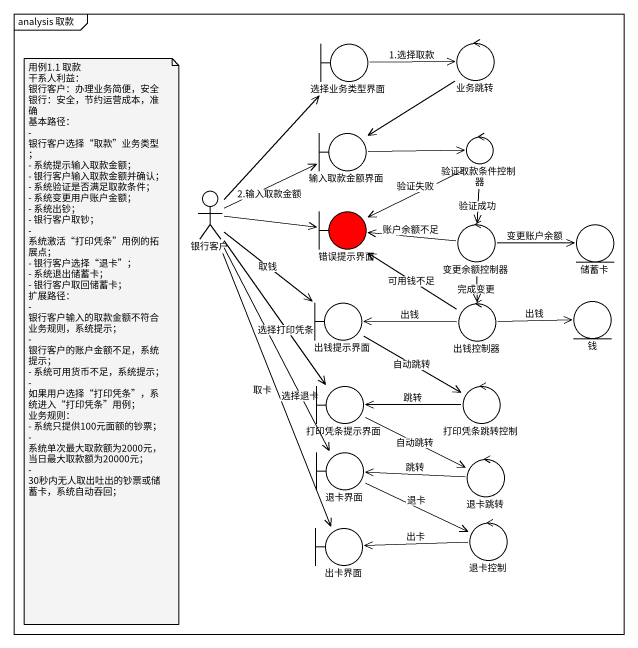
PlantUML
@startuml
mainframe analysis 取款
boundary 选择业务类型界面
control 业务跳转
boundary 输入取款金额界面
control 验证取款条件控制器
actor 银行客户
boundary 错误提示界面 #FF0000
control 变更余额控制器
entity 储蓄卡
boundary 出钱提示界面
control 出钱控制器
entity 钱
boundary 打印凭条提示界面
control 打印凭条跳转控制
boundary 退卡界面
control 退卡跳转
boundary 出卡界面
control 退卡控制
选择业务类型界面 -right-> 业务跳转 : 1.选择取款
业务跳转 --> 输入取款金额界面
输入取款金额界面 -right-> 验证取款条件控制器
验证取款条件控制器 -left-> 错误提示界面 : 验证失败
验证取款条件控制器 --> 变更余额控制器 : 验证成功
银行客户 -up-> 选择业务类型界面
银行客户 -right-> 输入取款金额界面 : 2.输入取款金额
银行客户 -right-> 错误提示界面
银行客户 --> 出钱提示界面 : 取钱
银行客户 --> 打印凭条提示界面 : 选择打印凭条
银行客户 --> 退卡界面 : 选择退卡
银行客户 --> 出卡界面 : 取卡
变更余额控制器 -left-> 错误提示界面 : 账户余额不足
变更余额控制器 -right-> 储蓄卡 : 变更账户余额
变更余额控制器 --> 出钱控制器 : 完成变更
出钱提示界面 --> 打印凭条跳转控制 : 自动跳转
出钱控制器 -up-> 错误提示界面 : 可用钱不足
出钱控制器 -left-> 出钱提示界面 : 出钱
出钱控制器 -right-> 钱 : 出钱
打印凭条提示界面 -right-> 退卡跳转 : 自动跳转
打印凭条跳转控制 -left-> 打印凭条提示界面 : 跳转
退卡界面 -right-> 退卡控制 : 退卡
退卡跳转 -left-> 退卡界面 : 跳转
退卡控制 -left-> 出卡界面 : 出卡
note as N1
  用例1.1 取款
  干系人利益：
  银行客户：办理业务简便，安全
  银行：安全，节约运营成本，准确
  基本路径：
  - 银行客户选择“取款”业务类型；
  - 系统提示输入取款金额；
  - 银行客户输入取款金额并确认；
  - 系统验证是否满足取款条件；
  - 系统变更用户账户金额；
  - 系统出钞；
  - 银行客户取钞；
  - 系统激活“打印凭条”用例的拓展点；
  - 银行客户选择“退卡”；
  - 系统退出储蓄卡；
  - 银行客户取回储蓄卡；
  扩展路径：
  - 银行客户输入的取款金额不符合业务规则，系统提示；
  - 银行客户的账户金额不足，系统提示；
  - 系统可用货币不足，系统提示；
  - 如果用户选择“打印凭条”，系统进入“打印凭条”用例；
  业务规则：
  - 系统只提供100元面额的钞票；
  - 系统单次最大取款额为2000元，当日最大取款额为20000元；
  - 30秒内无人取出吐出的钞票或储蓄卡，系统自动吞回；
end note
@enduml
